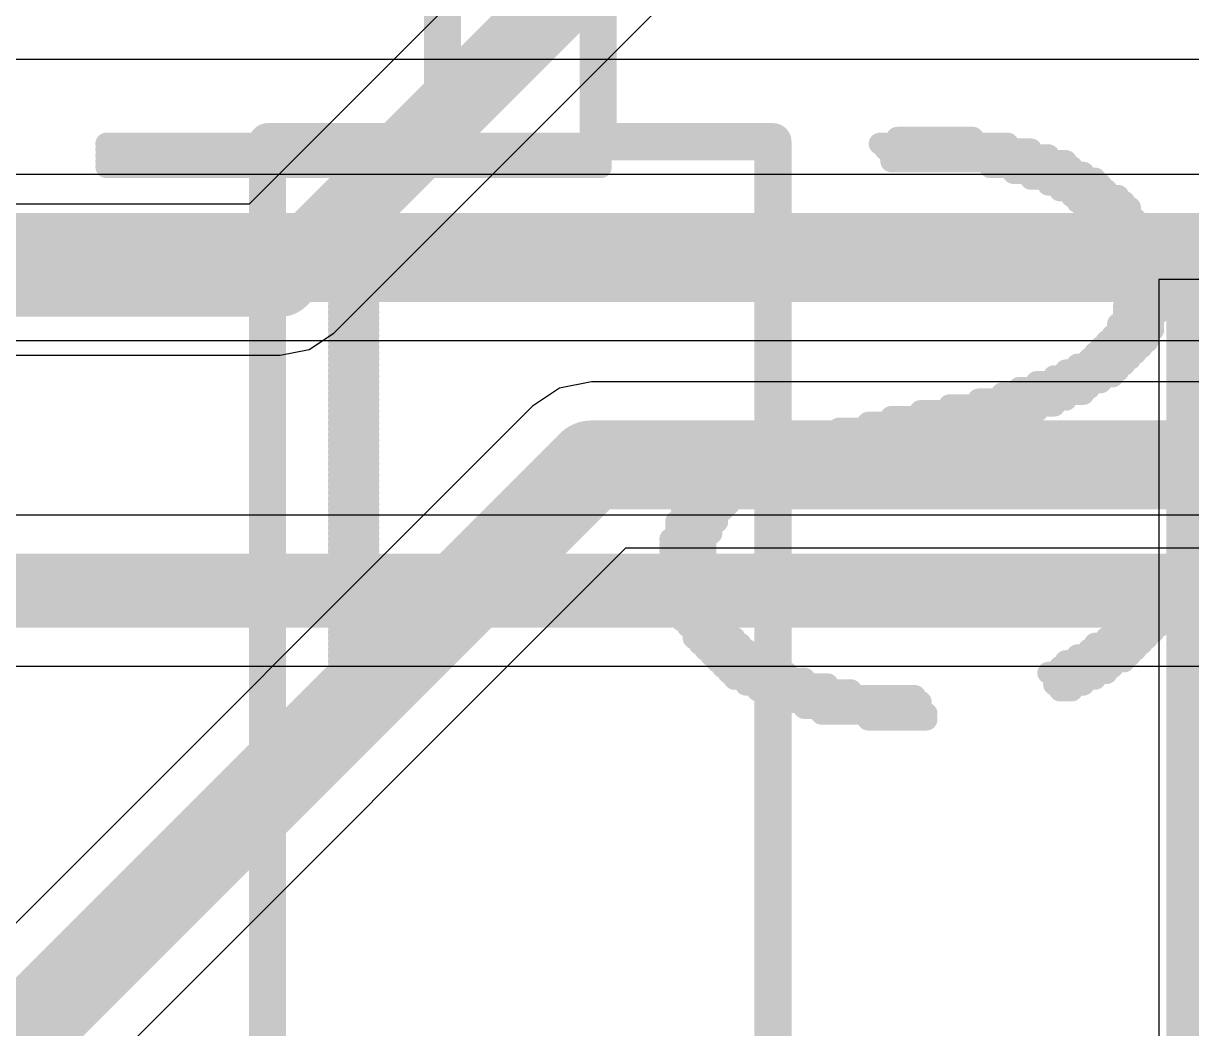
# Model space of a CAD drawing. Header units: inches. Extents: x -4.4 to 45.3, y -0.3 to 53.7.
# Drawn here: x 20.607 to 24.614, y 3.325 to 6.772 of the extents above; entities that cross this region are included whole.
import ezdxf

# ---------------------------------------------------------------- set-up
doc = ezdxf.new("R2010")
doc.units = ezdxf.units.IN
for name, color, linetype in [('Bottom Layer', 5, 'Continuous'), ('Bottom Overlay', 54, 'Continuous'), ('Signal_1', 16, 'Continuous'), ('Signal_2', 76, 'Continuous'), ('Top Layer', 1, 'Continuous'), ('Top Overlay', 2, 'Continuous'), ('Top Solder', 216, 'Continuous')]:
    doc.layers.add(name, color=color, linetype=linetype)

# ---------------------------------------------------------------- blocks, each defined once
blk = doc.blocks.new('SFW5R_1STE1LF_26')
at = {"layer": 'Top Overlay', "const_width": 0.127}
for points in [[(-4.8, 0.55), (-4.8, -3.75)], [(-5.4, -3.75), (-5.4, -4.95)], [(-4.8, -3.75), (-5.4, -3.75)]]:
    blk.add_lwpolyline(points, dxfattribs=at)
at = {"layer": 'Top Overlay', "const_width": 0.0635}
for points in [[(-5.4317, -3.75, 1), (-5.3682, -3.75, 1)], [(-5.4317, -3.75, 1), (-5.3682, -3.75, 1)], [(-4.8318, -3.75, 1), (-4.7683, -3.75, 1)], [(-4.8318, -3.75, 1), (-4.7683, -3.75, 1)]]:
    blk.add_lwpolyline(points, format="xyb", close=True, dxfattribs=at)
blk = doc.blocks.new('SFW5R_1STE1LF_28')
at = {"layer": 'Top Solder'}
blk.add_hatch(color=216, dxfattribs=at).paths.add_polyline_path([(2.5484, 1.1516), (3.4516, 1.1516), (3.4516, -3.2516), (2.5484, -3.2516)])
at = {"layer": 'Top Overlay', "const_width": 0.127}
for points in [[(4.8, 0.55), (4.8, -3.75)], [(5.4, -3.75), (4.8, -3.75)], [(5.4, -3.75), (5.4, -4.95)]]:
    blk.add_lwpolyline(points, dxfattribs=at)
at = {"layer": 'Top Overlay', "const_width": 0.0635}
for points in [[(4.7683, -3.75, 1), (4.8318, -3.75, 1)], [(4.7683, -3.75, 1), (4.8318, -3.75, 1)], [(5.3682, -3.75, 1), (5.4317, -3.75, 1)], [(5.3682, -3.75, 1), (5.4317, -3.75, 1)]]:
    blk.add_lwpolyline(points, format="xyb", close=True, dxfattribs=at)

msp = doc.modelspace()

# ---------------------------------------------------------------- linework, layer by layer
at = {"layer": 'Bottom Layer'}
for p, q in [((29.1682, 6.2539), (17.653, 6.2539)), ((17.771, 5.6841), (29.2862, 5.6841)), ((22.5552, 5.5427), (22.4462, 5.521)), ((31.9114, 5.5427), (22.5552, 5.5427)), ((22.4462, 5.521), (22.3538, 5.4592)), ((22.3538, 5.4592), (19.3638, 2.4693)), ((22.3538, 5.4592), (22.3538, 5.4592)), ((19.6832, 1.983), (22.6732, 4.9729)), ((22.6732, 4.9729), (32.0294, 4.9729))]:
    msp.add_line(p, q, dxfattribs=at)
at = {"layer": 'Bottom Layer', "const_width": 0.3048}
for points in [[(17.653, 5.969), (29.2862, 5.969)], [(19.4818, 2.1844), (22.5552, 5.2578)], [(22.5552, 5.2578), (32.0294, 5.2578)]]:
    msp.add_lwpolyline(points, dxfattribs=at)
at = {"layer": 'Bottom Layer', "const_width": 0.1524}
msp.add_lwpolyline([(22.479, 5.2578, 1), (22.6314, 5.2578, 1)], format="xyb", close=True, dxfattribs=at)
msp.add_lwpolyline([(22.479, 5.2578, 1), (22.6314, 5.2578, 1)], format="xyb", close=True, dxfattribs=at)
at = {"layer": 'Bottom Overlay', "const_width": 0.0762}
for points in [[(23.6042, 6.379), (23.8634, 6.379)], [(20.8923, 6.359), (22.5873, 6.359)], [(20.8923, 6.3391), (22.5873, 6.3391)], [(23.5444, 6.359), (23.9831, 6.359)], [(23.5643, 6.3391), (24.0628, 6.3391)], [(20.8923, 6.3191), (22.5873, 6.3191)], [(20.8923, 6.2992), (22.5873, 6.2992)], [(23.5843, 6.3191), (24.1226, 6.3191)], [(23.5843, 6.2992), (24.1825, 6.2992)], [(20.8923, 6.2793), (22.5873, 6.2793)], [(23.9232, 6.2793), (24.2024, 6.2793)], [(24.003, 6.2593), (24.2423, 6.2593)], [(24.0628, 6.2394), (24.2822, 6.2394)], [(24.1226, 6.2194), (24.3021, 6.2194)], [(24.1625, 6.1995), (24.322, 6.1995)], [(24.2024, 6.1796), (24.3619, 6.1796)], [(24.2223, 6.1596), (24.3819, 6.1596)], [(24.2423, 6.1397), (24.4018, 6.1397)], [(24.2622, 6.1197), (24.4018, 6.1197)], [(24.2822, 6.0998), (24.4217, 6.0998)], [(24.3021, 6.0799), (24.4417, 6.0799)], [(24.322, 6.0599), (24.4417, 6.0599)], [(24.342, 6.04), (24.4616, 6.04)], [(24.342, 6.02), (24.4616, 6.02)], [(24.3619, 6.0001), (24.4816, 6.0001)], [(24.3619, 5.9802), (24.4816, 5.9802)], [(24.3819, 5.9602), (24.4816, 5.9602)], [(24.3819, 5.9403), (24.4816, 5.9403)], [(24.3819, 5.9203), (24.5015, 5.9203)], [(24.3819, 5.9004), (24.5015, 5.9004)], [(24.4018, 5.8805), (24.5015, 5.8805)], [(24.4018, 5.8605), (24.5015, 5.8605)], [(21.6899, 5.8206), (21.7896, 5.8206)], [(24.4018, 5.8406), (24.5015, 5.8406)], [(24.4018, 5.8206), (24.5015, 5.8206)], [(21.6899, 5.8007), (21.7896, 5.8007)], [(21.6899, 5.7808), (21.7896, 5.7808)], [(24.3819, 5.8007), (24.5015, 5.8007)], [(24.3819, 5.7808), (24.5015, 5.7808)], [(21.6899, 5.7608), (21.7896, 5.7608)], [(21.6899, 5.7409), (21.7896, 5.7409)], [(24.3619, 5.7409), (24.4816, 5.7409)], [(24.3819, 5.7608), (24.4816, 5.7608)], [(21.6899, 5.7209), (21.7896, 5.7209)], [(21.6899, 5.701), (21.7896, 5.701)], [(24.342, 5.701), (24.4616, 5.701)], [(24.3619, 5.7209), (24.4816, 5.7209)], [(21.6899, 5.6811), (21.7896, 5.6811)], [(21.6899, 5.6611), (21.7896, 5.6611)], [(24.3021, 5.6611), (24.4417, 5.6611)], [(24.322, 5.6811), (24.4616, 5.6811)], [(21.6899, 5.6412), (21.7896, 5.6412)], [(21.6899, 5.6212), (21.7896, 5.6212)], [(24.2622, 5.6212), (24.4018, 5.6212)], [(24.2822, 5.6412), (24.4217, 5.6412)], [(21.6899, 5.6013), (21.7896, 5.6013)], [(21.6899, 5.5814), (21.7896, 5.5814)], [(24.1825, 5.5814), (24.3619, 5.5814)], [(24.2223, 5.6013), (24.3819, 5.6013)], [(21.6899, 5.5614), (21.7896, 5.5614)], [(21.6899, 5.5415), (21.7896, 5.5415)], [(24.0828, 5.5415), (24.3021, 5.5415)], [(24.1426, 5.5614), (24.342, 5.5614)], [(21.6899, 5.5215), (21.7896, 5.5215)], [(21.6899, 5.5016), (21.7896, 5.5016)], [(23.9631, 5.5016), (24.2423, 5.5016)], [(24.0229, 5.5215), (24.2622, 5.5215)], [(21.6899, 5.4817), (21.7896, 5.4817)], [(21.6899, 5.4617), (21.7896, 5.4617)], [(23.7837, 5.4617), (24.1426, 5.4617)], [(23.8834, 5.4817), (24.1825, 5.4817)], [(21.6899, 5.4418), (21.7896, 5.4418)], [(21.6899, 5.4218), (21.7896, 5.4218)], [(23.5843, 5.4218), (24.0229, 5.4218)], [(23.684, 5.4418), (24.0828, 5.4418)], [(21.6899, 5.4019), (21.7896, 5.4019)], [(21.6899, 5.382), (21.7896, 5.382)], [(23.4048, 5.382), (23.8634, 5.382)], [(23.5045, 5.4019), (23.9432, 5.4019)], [(21.6899, 5.362), (21.7896, 5.362)], [(21.6899, 5.3421), (21.7896, 5.3421)], [(23.2652, 5.3421), (23.664, 5.3421)], [(23.345, 5.362), (23.7637, 5.362)], [(21.6899, 5.3221), (21.7896, 5.3221)], [(21.6899, 5.3022), (21.7896, 5.3022)], [(23.1456, 5.3022), (23.4646, 5.3022)], [(23.2054, 5.3221), (23.5643, 5.3221)], [(21.6899, 5.2823), (21.7896, 5.2823)], [(21.6899, 5.2623), (21.7896, 5.2623)], [(23.0658, 5.2623), (23.3051, 5.2623)], [(23.1057, 5.2823), (23.3849, 5.2823)], [(21.6899, 5.2424), (21.7896, 5.2424)], [(21.6899, 5.2224), (21.7896, 5.2224)], [(23.006, 5.2224), (23.2054, 5.2224)], [(23.0259, 5.2424), (23.2453, 5.2424)], [(21.6899, 5.2025), (21.7896, 5.2025)], [(21.6899, 5.1826), (21.7896, 5.1826)], [(22.9462, 5.1826), (23.1057, 5.1826)], [(22.9661, 5.2025), (23.1456, 5.2025)], [(21.6899, 5.1626), (21.7896, 5.1626)], [(21.6899, 5.1427), (21.7896, 5.1427)], [(22.9063, 5.1427), (23.0459, 5.1427)], [(22.9262, 5.1626), (23.0858, 5.1626)], [(21.6899, 5.1227), (21.7896, 5.1227)], [(21.6899, 5.1028), (21.7896, 5.1028)], [(22.8664, 5.1028), (23.006, 5.1028)], [(22.8864, 5.1227), (23.0259, 5.1227)], [(21.6899, 5.0828), (21.7896, 5.0828)], [(21.6899, 5.0629), (21.7896, 5.0629)], [(22.8465, 5.0629), (22.9861, 5.0629)], [(22.8664, 5.0828), (22.9861, 5.0828)], [(21.6899, 5.043), (21.7896, 5.043)], [(21.6899, 5.023), (21.7896, 5.023)], [(22.8465, 5.043), (22.9661, 5.043)], [(22.8465, 5.023), (22.9661, 5.023)], [(21.6899, 5.0031), (21.7896, 5.0031)], [(21.6899, 4.9831), (21.7896, 4.9831)], [(22.8265, 5.0031), (22.9462, 5.0031)], [(22.8265, 4.9831), (22.9462, 4.9831)], [(21.6899, 4.9632), (21.7896, 4.9632)], [(21.6899, 4.9433), (21.7896, 4.9433)], [(22.8265, 4.9632), (22.9462, 4.9632)], [(22.8265, 4.9433), (22.9262, 4.9433)], [(21.6899, 4.9233), (21.7896, 4.9233)], [(21.6899, 4.9034), (21.7896, 4.9034)], [(22.8265, 4.9233), (22.9262, 4.9233)], [(22.8265, 4.9034), (22.9262, 4.9034)], [(21.6899, 4.8834), (21.7896, 4.8834)], [(21.6899, 4.8635), (21.7896, 4.8635)], [(22.8265, 4.8834), (22.9262, 4.8834)], [(22.8265, 4.8635), (22.9462, 4.8635)], [(21.6899, 4.8436), (21.7896, 4.8436)], [(21.6899, 4.8236), (21.7896, 4.8236)], [(22.8265, 4.8436), (22.9462, 4.8436)], [(22.8265, 4.8236), (22.9462, 4.8236)], [(24.4417, 4.8436), (24.4816, 4.8436)], [(24.4417, 4.8236), (24.5414, 4.8236)], [(21.6899, 4.8037), (21.7896, 4.8037)], [(21.6899, 4.7837), (21.7896, 4.7837)], [(22.8465, 4.8037), (22.9661, 4.8037)], [(22.8465, 4.7837), (22.9661, 4.7837)], [(24.4217, 4.8037), (24.5613, 4.8037)], [(24.4217, 4.7837), (24.5414, 4.7837)], [(21.6899, 4.7638), (21.7896, 4.7638)], [(21.6899, 4.7439), (21.7896, 4.7439)], [(22.8664, 4.7638), (22.9661, 4.7638)], [(22.8664, 4.7439), (22.9861, 4.7439)], [(24.4018, 4.7638), (24.5214, 4.7638)], [(24.4018, 4.7439), (24.5214, 4.7439)], [(21.6899, 4.7239), (21.7896, 4.7239)], [(21.6899, 4.704), (21.7896, 4.704)], [(22.8664, 4.7239), (22.9861, 4.7239)], [(22.8864, 4.704), (23.006, 4.704)], [(24.3619, 4.704), (24.5015, 4.704)], [(24.3819, 4.7239), (24.5015, 4.7239)], [(21.6899, 4.684), (21.7896, 4.684)], [(21.6899, 4.6641), (21.7896, 4.6641)], [(22.9063, 4.684), (23.0259, 4.684)], [(22.9063, 4.6641), (23.0459, 4.6641)], [(24.322, 4.6641), (24.4616, 4.6641)], [(24.342, 4.684), (24.4816, 4.684)], [(21.6899, 4.6442), (21.7896, 4.6442)], [(21.6899, 4.6242), (21.7896, 4.6242)], [(22.9262, 4.6442), (23.0658, 4.6442)], [(22.9462, 4.6242), (23.0858, 4.6242)], [(24.2622, 4.6242), (24.4217, 4.6242)], [(24.2822, 4.6442), (24.4417, 4.6442)], [(21.6899, 4.6043), (21.7896, 4.6043)], [(21.6899, 4.5843), (21.7896, 4.5843)], [(22.9661, 4.6043), (23.1057, 4.6043)], [(22.9861, 4.5843), (23.1456, 4.5843)], [(24.1825, 4.5843), (24.3819, 4.5843)], [(24.2223, 4.6043), (24.4018, 4.6043)], [(21.6899, 4.5644), (21.7896, 4.5644)], [(21.6899, 4.5445), (21.7896, 4.5445)], [(23.006, 4.5644), (23.1855, 4.5644)], [(23.0259, 4.5445), (23.2253, 4.5445)], [(24.1226, 4.5445), (24.322, 4.5445)], [(24.1625, 4.5644), (24.342, 4.5644)], [(21.6899, 4.5245), (21.7896, 4.5245)], [(21.6899, 4.5046), (21.7896, 4.5046)], [(23.0459, 4.5245), (23.2852, 4.5245)], [(23.0858, 4.5046), (23.3649, 4.5046)], [(24.1426, 4.5245), (24.2822, 4.5245)], [(24.1426, 4.5046), (24.2423, 4.5046)], [(21.6899, 4.4846), (21.7896, 4.4846)], [(21.6899, 4.4647), (21.7896, 4.4647)], [(23.1256, 4.4846), (23.4447, 4.4846)], [(23.1655, 4.4647), (23.664, 4.4647)], [(24.1625, 4.4846), (24.2024, 4.4846)], [(21.6899, 4.4448), (21.7896, 4.4448)], [(21.6899, 4.4248), (21.7896, 4.4248)], [(23.2054, 4.4448), (23.684, 4.4448)], [(23.2852, 4.4248), (23.684, 4.4248)], [(21.6899, 4.4049), (21.7896, 4.4049)], [(23.345, 4.4049), (23.7039, 4.4049)], [(23.5045, 4.3849), (23.7039, 4.3849)]]:
    msp.add_lwpolyline(points, dxfattribs=at)
at = {"layer": 'Bottom Overlay', "const_width": 0.0381}
for points in [[(23.5852, 6.379, 1), (23.6233, 6.379, 1)], [(23.8444, 6.379, 1), (23.8825, 6.379, 1)], [(20.8733, 6.359, 1), (20.9114, 6.359, 1)], [(20.8733, 6.3391, 1), (20.9114, 6.3391, 1)], [(22.5682, 6.359, 1), (22.6063, 6.359, 1)], [(22.5682, 6.3391, 1), (22.6063, 6.3391, 1)], [(23.5253, 6.359, 1), (23.5634, 6.359, 1)], [(23.5453, 6.3391, 1), (23.5834, 6.3391, 1)], [(23.964, 6.359, 1), (24.0021, 6.359, 1)], [(24.0438, 6.3391, 1), (24.0819, 6.3391, 1)], [(20.8733, 6.3191, 1), (20.9114, 6.3191, 1)], [(20.8733, 6.2992, 1), (20.9114, 6.2992, 1)], [(22.5682, 6.3191, 1), (22.6063, 6.3191, 1)], [(22.5682, 6.2992, 1), (22.6063, 6.2992, 1)], [(23.5652, 6.3191, 1), (23.6033, 6.3191, 1)], [(23.5652, 6.2992, 1), (23.6033, 6.2992, 1)], [(24.1036, 6.3191, 1), (24.1417, 6.3191, 1)], [(24.1634, 6.2992, 1), (24.2015, 6.2992, 1)], [(20.8733, 6.2793, 1), (20.9114, 6.2793, 1)], [(22.5682, 6.2793, 1), (22.6063, 6.2793, 1)], [(23.9042, 6.2793, 1), (23.9423, 6.2793, 1)], [(23.984, 6.2593, 1), (24.0221, 6.2593, 1)], [(24.1834, 6.2793, 1), (24.2215, 6.2793, 1)], [(24.2232, 6.2593, 1), (24.2613, 6.2593, 1)], [(24.0438, 6.2394, 1), (24.0819, 6.2394, 1)], [(24.1036, 6.2194, 1), (24.1417, 6.2194, 1)], [(24.2631, 6.2394, 1), (24.3012, 6.2394, 1)], [(24.2831, 6.2194, 1), (24.3212, 6.2194, 1)], [(24.1435, 6.1995, 1), (24.1816, 6.1995, 1)], [(24.1834, 6.1796, 1), (24.2215, 6.1796, 1)], [(24.303, 6.1995, 1), (24.3411, 6.1995, 1)], [(24.3429, 6.1796, 1), (24.381, 6.1796, 1)], [(24.2033, 6.1596, 1), (24.2414, 6.1596, 1)], [(24.2232, 6.1397, 1), (24.2613, 6.1397, 1)], [(24.3628, 6.1596, 1), (24.4009, 6.1596, 1)], [(24.3828, 6.1397, 1), (24.4209, 6.1397, 1)], [(24.2432, 6.1197, 1), (24.2813, 6.1197, 1)], [(24.2631, 6.0998, 1), (24.3012, 6.0998, 1)], [(24.3828, 6.1197, 1), (24.4209, 6.1197, 1)], [(24.4027, 6.0998, 1), (24.4408, 6.0998, 1)], [(24.2831, 6.0799, 1), (24.3212, 6.0799, 1)], [(24.303, 6.0599, 1), (24.3411, 6.0599, 1)], [(24.4226, 6.0799, 1), (24.4607, 6.0799, 1)], [(24.4226, 6.0599, 1), (24.4607, 6.0599, 1)], [(24.3229, 6.04, 1), (24.361, 6.04, 1)], [(24.3229, 6.02, 1), (24.361, 6.02, 1)], [(24.4426, 6.04, 1), (24.4807, 6.04, 1)], [(24.4426, 6.02, 1), (24.4807, 6.02, 1)], [(24.3429, 6.0001, 1), (24.381, 6.0001, 1)], [(24.3429, 5.9802, 1), (24.381, 5.9802, 1)], [(24.4625, 6.0001, 1), (24.5006, 6.0001, 1)], [(24.4625, 5.9802, 1), (24.5006, 5.9802, 1)], [(24.3628, 5.9602, 1), (24.4009, 5.9602, 1)], [(24.3628, 5.9403, 1), (24.4009, 5.9403, 1)], [(24.4625, 5.9602, 1), (24.5006, 5.9602, 1)], [(24.4625, 5.9403, 1), (24.5006, 5.9403, 1)], [(24.3628, 5.9203, 1), (24.4009, 5.9203, 1)], [(24.3628, 5.9004, 1), (24.4009, 5.9004, 1)], [(24.4825, 5.9203, 1), (24.5206, 5.9203, 1)], [(24.4825, 5.9004, 1), (24.5206, 5.9004, 1)], [(24.3828, 5.8805, 1), (24.4209, 5.8805, 1)], [(24.3828, 5.8605, 1), (24.4209, 5.8605, 1)], [(24.4825, 5.8805, 1), (24.5206, 5.8805, 1)], [(24.4825, 5.8605, 1), (24.5206, 5.8605, 1)], [(21.6709, 5.8206, 1), (21.709, 5.8206, 1)], [(21.7706, 5.8206, 1), (21.8087, 5.8206, 1)], [(24.3828, 5.8406, 1), (24.4209, 5.8406, 1)], [(24.3828, 5.8206, 1), (24.4209, 5.8206, 1)], [(24.4825, 5.8406, 1), (24.5206, 5.8406, 1)], [(24.4825, 5.8206, 1), (24.5206, 5.8206, 1)], [(21.6709, 5.8007, 1), (21.709, 5.8007, 1)], [(21.6709, 5.7808, 1), (21.709, 5.7808, 1)], [(21.7706, 5.8007, 1), (21.8087, 5.8007, 1)], [(21.7706, 5.7808, 1), (21.8087, 5.7808, 1)], [(24.3628, 5.8007, 1), (24.4009, 5.8007, 1)], [(24.3628, 5.7808, 1), (24.4009, 5.7808, 1)], [(24.4825, 5.8007, 1), (24.5206, 5.8007, 1)], [(24.4825, 5.7808, 1), (24.5206, 5.7808, 1)], [(21.6709, 5.7608, 1), (21.709, 5.7608, 1)], [(21.6709, 5.7409, 1), (21.709, 5.7409, 1)], [(21.7706, 5.7608, 1), (21.8087, 5.7608, 1)], [(21.7706, 5.7409, 1), (21.8087, 5.7409, 1)], [(24.3429, 5.7409, 1), (24.381, 5.7409, 1)], [(24.3628, 5.7608, 1), (24.4009, 5.7608, 1)], [(24.4625, 5.7608, 1), (24.5006, 5.7608, 1)], [(24.4625, 5.7409, 1), (24.5006, 5.7409, 1)], [(21.6709, 5.7209, 1), (21.709, 5.7209, 1)], [(21.6709, 5.701, 1), (21.709, 5.701, 1)], [(21.7706, 5.7209, 1), (21.8087, 5.7209, 1)], [(21.7706, 5.701, 1), (21.8087, 5.701, 1)], [(24.3229, 5.701, 1), (24.361, 5.701, 1)], [(24.3429, 5.7209, 1), (24.381, 5.7209, 1)], [(24.4426, 5.701, 1), (24.4807, 5.701, 1)], [(24.4625, 5.7209, 1), (24.5006, 5.7209, 1)], [(21.6709, 5.6811, 1), (21.709, 5.6811, 1)], [(21.6709, 5.6611, 1), (21.709, 5.6611, 1)], [(21.7706, 5.6811, 1), (21.8087, 5.6811, 1)], [(21.7706, 5.6611, 1), (21.8087, 5.6611, 1)], [(24.2831, 5.6611, 1), (24.3212, 5.6611, 1)], [(24.303, 5.6811, 1), (24.3411, 5.6811, 1)], [(24.4226, 5.6611, 1), (24.4607, 5.6611, 1)], [(24.4426, 5.6811, 1), (24.4807, 5.6811, 1)], [(21.6709, 5.6412, 1), (21.709, 5.6412, 1)], [(21.6709, 5.6212, 1), (21.709, 5.6212, 1)], [(21.7706, 5.6412, 1), (21.8087, 5.6412, 1)], [(21.7706, 5.6212, 1), (21.8087, 5.6212, 1)], [(24.2432, 5.6212, 1), (24.2813, 5.6212, 1)], [(24.2631, 5.6412, 1), (24.3012, 5.6412, 1)], [(24.3828, 5.6212, 1), (24.4209, 5.6212, 1)], [(24.4027, 5.6412, 1), (24.4408, 5.6412, 1)], [(21.6709, 5.6013, 1), (21.709, 5.6013, 1)], [(21.6709, 5.5814, 1), (21.709, 5.5814, 1)], [(21.7706, 5.6013, 1), (21.8087, 5.6013, 1)], [(21.7706, 5.5814, 1), (21.8087, 5.5814, 1)], [(24.1634, 5.5814, 1), (24.2015, 5.5814, 1)], [(24.2033, 5.6013, 1), (24.2414, 5.6013, 1)], [(24.3429, 5.5814, 1), (24.381, 5.5814, 1)], [(24.3628, 5.6013, 1), (24.4009, 5.6013, 1)], [(21.6709, 5.5614, 1), (21.709, 5.5614, 1)], [(21.6709, 5.5415, 1), (21.709, 5.5415, 1)], [(21.7706, 5.5614, 1), (21.8087, 5.5614, 1)], [(21.7706, 5.5415, 1), (21.8087, 5.5415, 1)], [(24.0637, 5.5415, 1), (24.1018, 5.5415, 1)], [(24.1235, 5.5614, 1), (24.1616, 5.5614, 1)], [(24.2831, 5.5415, 1), (24.3212, 5.5415, 1)], [(24.3229, 5.5614, 1), (24.361, 5.5614, 1)], [(21.6709, 5.5215, 1), (21.709, 5.5215, 1)], [(21.6709, 5.5016, 1), (21.709, 5.5016, 1)], [(21.7706, 5.5215, 1), (21.8087, 5.5215, 1)], [(21.7706, 5.5016, 1), (21.8087, 5.5016, 1)], [(23.9441, 5.5016, 1), (23.9822, 5.5016, 1)], [(24.0039, 5.5215, 1), (24.042, 5.5215, 1)], [(24.2232, 5.5016, 1), (24.2613, 5.5016, 1)], [(24.2432, 5.5215, 1), (24.2813, 5.5215, 1)], [(21.6709, 5.4817, 1), (21.709, 5.4817, 1)], [(21.6709, 5.4617, 1), (21.709, 5.4617, 1)], [(21.7706, 5.4817, 1), (21.8087, 5.4817, 1)], [(21.7706, 5.4617, 1), (21.8087, 5.4617, 1)], [(23.7646, 5.4617, 1), (23.8027, 5.4617, 1)], [(23.8643, 5.4817, 1), (23.9024, 5.4817, 1)], [(24.1235, 5.4617, 1), (24.1616, 5.4617, 1)], [(24.1634, 5.4817, 1), (24.2015, 5.4817, 1)], [(21.6709, 5.4418, 1), (21.709, 5.4418, 1)], [(21.6709, 5.4218, 1), (21.709, 5.4218, 1)], [(21.7706, 5.4418, 1), (21.8087, 5.4418, 1)], [(21.7706, 5.4218, 1), (21.8087, 5.4218, 1)], [(23.5652, 5.4218, 1), (23.6033, 5.4218, 1)], [(23.6649, 5.4418, 1), (23.703, 5.4418, 1)], [(24.0039, 5.4218, 1), (24.042, 5.4218, 1)], [(24.0637, 5.4418, 1), (24.1018, 5.4418, 1)], [(21.6709, 5.4019, 1), (21.709, 5.4019, 1)], [(21.6709, 5.382, 1), (21.709, 5.382, 1)], [(21.7706, 5.4019, 1), (21.8087, 5.4019, 1)], [(21.7706, 5.382, 1), (21.8087, 5.382, 1)], [(23.3858, 5.382, 1), (23.4239, 5.382, 1)], [(23.4854, 5.4019, 1), (23.5235, 5.4019, 1)], [(23.8444, 5.382, 1), (23.8825, 5.382, 1)], [(23.9241, 5.4019, 1), (23.9622, 5.4019, 1)], [(21.6709, 5.362, 1), (21.709, 5.362, 1)], [(21.6709, 5.3421, 1), (21.709, 5.3421, 1)], [(21.7706, 5.362, 1), (21.8087, 5.362, 1)], [(21.7706, 5.3421, 1), (21.8087, 5.3421, 1)], [(23.2462, 5.3421, 1), (23.2843, 5.3421, 1)], [(23.3259, 5.362, 1), (23.364, 5.362, 1)], [(23.645, 5.3421, 1), (23.6831, 5.3421, 1)], [(23.7447, 5.362, 1), (23.7828, 5.362, 1)], [(21.6709, 5.3221, 1), (21.709, 5.3221, 1)], [(21.6709, 5.3022, 1), (21.709, 5.3022, 1)], [(21.7706, 5.3221, 1), (21.8087, 5.3221, 1)], [(21.7706, 5.3022, 1), (21.8087, 5.3022, 1)], [(23.1265, 5.3022, 1), (23.1646, 5.3022, 1)], [(23.1863, 5.3221, 1), (23.2244, 5.3221, 1)], [(23.4456, 5.3022, 1), (23.4837, 5.3022, 1)], [(23.5453, 5.3221, 1), (23.5834, 5.3221, 1)], [(21.6709, 5.2823, 1), (21.709, 5.2823, 1)], [(21.6709, 5.2623, 1), (21.709, 5.2623, 1)], [(21.7706, 5.2823, 1), (21.8087, 5.2823, 1)], [(21.7706, 5.2623, 1), (21.8087, 5.2623, 1)], [(23.0468, 5.2623, 1), (23.0849, 5.2623, 1)], [(23.0866, 5.2823, 1), (23.1247, 5.2823, 1)], [(23.286, 5.2623, 1), (23.3241, 5.2623, 1)], [(23.3658, 5.2823, 1), (23.4039, 5.2823, 1)], [(21.6709, 5.2424, 1), (21.709, 5.2424, 1)], [(21.6709, 5.2224, 1), (21.709, 5.2224, 1)], [(21.7706, 5.2424, 1), (21.8087, 5.2424, 1)], [(21.7706, 5.2224, 1), (21.8087, 5.2224, 1)], [(22.9869, 5.2224, 1), (23.025, 5.2224, 1)], [(23.0069, 5.2424, 1), (23.045, 5.2424, 1)], [(23.1863, 5.2224, 1), (23.2244, 5.2224, 1)], [(23.2262, 5.2424, 1), (23.2643, 5.2424, 1)], [(21.6709, 5.2025, 1), (21.709, 5.2025, 1)], [(21.6709, 5.1826, 1), (21.709, 5.1826, 1)], [(21.7706, 5.2025, 1), (21.8087, 5.2025, 1)], [(21.7706, 5.1826, 1), (21.8087, 5.1826, 1)], [(22.9271, 5.1826, 1), (22.9652, 5.1826, 1)], [(22.9471, 5.2025, 1), (22.9852, 5.2025, 1)], [(23.0866, 5.1826, 1), (23.1247, 5.1826, 1)], [(23.1265, 5.2025, 1), (23.1646, 5.2025, 1)], [(21.6709, 5.1626, 1), (21.709, 5.1626, 1)], [(21.6709, 5.1427, 1), (21.709, 5.1427, 1)], [(21.7706, 5.1626, 1), (21.8087, 5.1626, 1)], [(21.7706, 5.1427, 1), (21.8087, 5.1427, 1)], [(22.8872, 5.1427, 1), (22.9253, 5.1427, 1)], [(22.9072, 5.1626, 1), (22.9453, 5.1626, 1)], [(23.0268, 5.1427, 1), (23.0649, 5.1427, 1)], [(23.0667, 5.1626, 1), (23.1048, 5.1626, 1)], [(21.6709, 5.1227, 1), (21.709, 5.1227, 1)], [(21.6709, 5.1028, 1), (21.709, 5.1028, 1)], [(21.7706, 5.1227, 1), (21.8087, 5.1227, 1)], [(21.7706, 5.1028, 1), (21.8087, 5.1028, 1)], [(22.8474, 5.1028, 1), (22.8855, 5.1028, 1)], [(22.8673, 5.1227, 1), (22.9054, 5.1227, 1)], [(22.9869, 5.1028, 1), (23.025, 5.1028, 1)], [(23.0069, 5.1227, 1), (23.045, 5.1227, 1)], [(21.6709, 5.0828, 1), (21.709, 5.0828, 1)], [(21.6709, 5.0629, 1), (21.709, 5.0629, 1)], [(21.7706, 5.0828, 1), (21.8087, 5.0828, 1)], [(21.7706, 5.0629, 1), (21.8087, 5.0629, 1)], [(22.8274, 5.0629, 1), (22.8655, 5.0629, 1)], [(22.8474, 5.0828, 1), (22.8855, 5.0828, 1)], [(22.967, 5.0828, 1), (23.0051, 5.0828, 1)], [(22.967, 5.0629, 1), (23.0051, 5.0629, 1)], [(21.6709, 5.043, 1), (21.709, 5.043, 1)], [(21.6709, 5.023, 1), (21.709, 5.023, 1)], [(21.7706, 5.043, 1), (21.8087, 5.043, 1)], [(21.7706, 5.023, 1), (21.8087, 5.023, 1)], [(22.8274, 5.043, 1), (22.8655, 5.043, 1)], [(22.8274, 5.023, 1), (22.8655, 5.023, 1)], [(22.9471, 5.043, 1), (22.9852, 5.043, 1)], [(22.9471, 5.023, 1), (22.9852, 5.023, 1)], [(21.6709, 5.0031, 1), (21.709, 5.0031, 1)], [(21.6709, 4.9831, 1), (21.709, 4.9831, 1)], [(21.7706, 5.0031, 1), (21.8087, 5.0031, 1)], [(21.7706, 4.9831, 1), (21.8087, 4.9831, 1)], [(22.8075, 5.0031, 1), (22.8456, 5.0031, 1)], [(22.8075, 4.9831, 1), (22.8456, 4.9831, 1)], [(22.9271, 5.0031, 1), (22.9652, 5.0031, 1)], [(22.9271, 4.9831, 1), (22.9652, 4.9831, 1)], [(21.6709, 4.9632, 1), (21.709, 4.9632, 1)], [(21.6709, 4.9433, 1), (21.709, 4.9433, 1)], [(21.7706, 4.9632, 1), (21.8087, 4.9632, 1)], [(21.7706, 4.9433, 1), (21.8087, 4.9433, 1)], [(22.8075, 4.9632, 1), (22.8456, 4.9632, 1)], [(22.8075, 4.9433, 1), (22.8456, 4.9433, 1)], [(22.9072, 4.9433, 1), (22.9453, 4.9433, 1)], [(22.9271, 4.9632, 1), (22.9652, 4.9632, 1)], [(21.6709, 4.9233, 1), (21.709, 4.9233, 1)], [(21.6709, 4.9034, 1), (21.709, 4.9034, 1)], [(21.7706, 4.9233, 1), (21.8087, 4.9233, 1)], [(21.7706, 4.9034, 1), (21.8087, 4.9034, 1)], [(22.8075, 4.9233, 1), (22.8456, 4.9233, 1)], [(22.8075, 4.9034, 1), (22.8456, 4.9034, 1)], [(22.9072, 4.9233, 1), (22.9453, 4.9233, 1)], [(22.9072, 4.9034, 1), (22.9453, 4.9034, 1)], [(21.6709, 4.8834, 1), (21.709, 4.8834, 1)], [(21.6709, 4.8635, 1), (21.709, 4.8635, 1)], [(21.7706, 4.8834, 1), (21.8087, 4.8834, 1)], [(21.7706, 4.8635, 1), (21.8087, 4.8635, 1)], [(22.8075, 4.8834, 1), (22.8456, 4.8834, 1)], [(22.8075, 4.8635, 1), (22.8456, 4.8635, 1)], [(22.9072, 4.8834, 1), (22.9453, 4.8834, 1)], [(22.9271, 4.8635, 1), (22.9652, 4.8635, 1)], [(21.6709, 4.8436, 1), (21.709, 4.8436, 1)], [(21.6709, 4.8236, 1), (21.709, 4.8236, 1)], [(21.7706, 4.8436, 1), (21.8087, 4.8436, 1)], [(21.7706, 4.8236, 1), (21.8087, 4.8236, 1)], [(22.8075, 4.8436, 1), (22.8456, 4.8436, 1)], [(22.8075, 4.8236, 1), (22.8456, 4.8236, 1)], [(22.9271, 4.8436, 1), (22.9652, 4.8436, 1)], [(22.9271, 4.8236, 1), (22.9652, 4.8236, 1)], [(24.4226, 4.8436, 1), (24.4607, 4.8436, 1)], [(24.4226, 4.8236, 1), (24.4607, 4.8236, 1)], [(24.4625, 4.8436, 1), (24.5006, 4.8436, 1)], [(24.5223, 4.8236, 1), (24.5604, 4.8236, 1)], [(21.6709, 4.8037, 1), (21.709, 4.8037, 1)], [(21.6709, 4.7837, 1), (21.709, 4.7837, 1)], [(21.7706, 4.8037, 1), (21.8087, 4.8037, 1)], [(21.7706, 4.7837, 1), (21.8087, 4.7837, 1)], [(22.8274, 4.8037, 1), (22.8655, 4.8037, 1)], [(22.8274, 4.7837, 1), (22.8655, 4.7837, 1)], [(22.9471, 4.8037, 1), (22.9852, 4.8037, 1)], [(22.9471, 4.7837, 1), (22.9852, 4.7837, 1)], [(24.4027, 4.8037, 1), (24.4408, 4.8037, 1)], [(24.4027, 4.7837, 1), (24.4408, 4.7837, 1)], [(24.5223, 4.7837, 1), (24.5604, 4.7837, 1)], [(24.5423, 4.8037, 1), (24.5804, 4.8037, 1)], [(21.6709, 4.7638, 1), (21.709, 4.7638, 1)], [(21.6709, 4.7439, 1), (21.709, 4.7439, 1)], [(21.7706, 4.7638, 1), (21.8087, 4.7638, 1)], [(21.7706, 4.7439, 1), (21.8087, 4.7439, 1)], [(22.8474, 4.7638, 1), (22.8855, 4.7638, 1)], [(22.8474, 4.7439, 1), (22.8855, 4.7439, 1)], [(22.9471, 4.7638, 1), (22.9852, 4.7638, 1)], [(22.967, 4.7439, 1), (23.0051, 4.7439, 1)], [(24.3828, 4.7638, 1), (24.4209, 4.7638, 1)], [(24.3828, 4.7439, 1), (24.4209, 4.7439, 1)], [(24.5024, 4.7638, 1), (24.5405, 4.7638, 1)], [(24.5024, 4.7439, 1), (24.5405, 4.7439, 1)], [(21.6709, 4.7239, 1), (21.709, 4.7239, 1)], [(21.6709, 4.704, 1), (21.709, 4.704, 1)], [(21.7706, 4.7239, 1), (21.8087, 4.7239, 1)], [(21.7706, 4.704, 1), (21.8087, 4.704, 1)], [(22.8474, 4.7239, 1), (22.8855, 4.7239, 1)], [(22.8673, 4.704, 1), (22.9054, 4.704, 1)], [(22.967, 4.7239, 1), (23.0051, 4.7239, 1)], [(22.9869, 4.704, 1), (23.025, 4.704, 1)], [(24.3429, 4.704, 1), (24.381, 4.704, 1)], [(24.3628, 4.7239, 1), (24.4009, 4.7239, 1)], [(24.4825, 4.7239, 1), (24.5206, 4.7239, 1)], [(24.4825, 4.704, 1), (24.5206, 4.704, 1)], [(21.6709, 4.684, 1), (21.709, 4.684, 1)], [(21.6709, 4.6641, 1), (21.709, 4.6641, 1)], [(21.7706, 4.684, 1), (21.8087, 4.684, 1)], [(21.7706, 4.6641, 1), (21.8087, 4.6641, 1)], [(22.8872, 4.684, 1), (22.9253, 4.684, 1)], [(22.8872, 4.6641, 1), (22.9253, 4.6641, 1)], [(23.0069, 4.684, 1), (23.045, 4.684, 1)], [(23.0268, 4.6641, 1), (23.0649, 4.6641, 1)], [(24.303, 4.6641, 1), (24.3411, 4.6641, 1)], [(24.3229, 4.684, 1), (24.361, 4.684, 1)], [(24.4426, 4.6641, 1), (24.4807, 4.6641, 1)], [(24.4625, 4.684, 1), (24.5006, 4.684, 1)], [(21.6709, 4.6442, 1), (21.709, 4.6442, 1)], [(21.6709, 4.6242, 1), (21.709, 4.6242, 1)], [(21.7706, 4.6442, 1), (21.8087, 4.6442, 1)], [(21.7706, 4.6242, 1), (21.8087, 4.6242, 1)], [(22.9072, 4.6442, 1), (22.9453, 4.6442, 1)], [(22.9271, 4.6242, 1), (22.9652, 4.6242, 1)], [(23.0468, 4.6442, 1), (23.0849, 4.6442, 1)], [(23.0667, 4.6242, 1), (23.1048, 4.6242, 1)], [(24.2432, 4.6242, 1), (24.2813, 4.6242, 1)], [(24.2631, 4.6442, 1), (24.3012, 4.6442, 1)], [(24.4027, 4.6242, 1), (24.4408, 4.6242, 1)], [(24.4226, 4.6442, 1), (24.4607, 4.6442, 1)], [(21.6709, 4.6043, 1), (21.709, 4.6043, 1)], [(21.6709, 4.5843, 1), (21.709, 4.5843, 1)], [(21.7706, 4.6043, 1), (21.8087, 4.6043, 1)], [(21.7706, 4.5843, 1), (21.8087, 4.5843, 1)], [(22.9471, 4.6043, 1), (22.9852, 4.6043, 1)], [(22.967, 4.5843, 1), (23.0051, 4.5843, 1)], [(23.0866, 4.6043, 1), (23.1247, 4.6043, 1)], [(23.1265, 4.5843, 1), (23.1646, 4.5843, 1)], [(24.1634, 4.5843, 1), (24.2015, 4.5843, 1)], [(24.2033, 4.6043, 1), (24.2414, 4.6043, 1)], [(24.3628, 4.5843, 1), (24.4009, 4.5843, 1)], [(24.3828, 4.6043, 1), (24.4209, 4.6043, 1)], [(21.6709, 4.5644, 1), (21.709, 4.5644, 1)], [(21.6709, 4.5445, 1), (21.709, 4.5445, 1)], [(21.7706, 4.5644, 1), (21.8087, 4.5644, 1)], [(21.7706, 4.5445, 1), (21.8087, 4.5445, 1)], [(22.9869, 4.5644, 1), (23.025, 4.5644, 1)], [(23.0069, 4.5445, 1), (23.045, 4.5445, 1)], [(23.1664, 4.5644, 1), (23.2045, 4.5644, 1)], [(23.2063, 4.5445, 1), (23.2444, 4.5445, 1)], [(24.1036, 4.5445, 1), (24.1417, 4.5445, 1)], [(24.1435, 4.5644, 1), (24.1816, 4.5644, 1)], [(24.303, 4.5445, 1), (24.3411, 4.5445, 1)], [(24.3229, 4.5644, 1), (24.361, 4.5644, 1)], [(21.6709, 4.5245, 1), (21.709, 4.5245, 1)], [(21.6709, 4.5046, 1), (21.709, 4.5046, 1)], [(21.7706, 4.5245, 1), (21.8087, 4.5245, 1)], [(21.7706, 4.5046, 1), (21.8087, 4.5046, 1)], [(23.0268, 4.5245, 1), (23.0649, 4.5245, 1)], [(23.0667, 4.5046, 1), (23.1048, 4.5046, 1)], [(23.2661, 4.5245, 1), (23.3042, 4.5245, 1)], [(23.3459, 4.5046, 1), (23.384, 4.5046, 1)], [(24.1235, 4.5245, 1), (24.1616, 4.5245, 1)], [(24.1235, 4.5046, 1), (24.1616, 4.5046, 1)], [(24.2232, 4.5046, 1), (24.2613, 4.5046, 1)], [(24.2631, 4.5245, 1), (24.3012, 4.5245, 1)], [(21.6709, 4.4846, 1), (21.709, 4.4846, 1)], [(21.6709, 4.4647, 1), (21.709, 4.4647, 1)], [(21.7706, 4.4846, 1), (21.8087, 4.4846, 1)], [(21.7706, 4.4647, 1), (21.8087, 4.4647, 1)], [(23.1066, 4.4846, 1), (23.1447, 4.4846, 1)], [(23.1465, 4.4647, 1), (23.1846, 4.4647, 1)], [(23.4256, 4.4846, 1), (23.4637, 4.4846, 1)], [(23.645, 4.4647, 1), (23.6831, 4.4647, 1)], [(24.1435, 4.4846, 1), (24.1816, 4.4846, 1)], [(24.1834, 4.4846, 1), (24.2215, 4.4846, 1)], [(21.6709, 4.4448, 1), (21.709, 4.4448, 1)], [(21.6709, 4.4248, 1), (21.709, 4.4248, 1)], [(21.7706, 4.4448, 1), (21.8087, 4.4448, 1)], [(21.7706, 4.4248, 1), (21.8087, 4.4248, 1)], [(23.1863, 4.4448, 1), (23.2244, 4.4448, 1)], [(23.2661, 4.4248, 1), (23.3042, 4.4248, 1)], [(23.6649, 4.4448, 1), (23.703, 4.4448, 1)], [(23.6649, 4.4248, 1), (23.703, 4.4248, 1)], [(21.6709, 4.4049, 1), (21.709, 4.4049, 1)], [(21.7706, 4.4049, 1), (21.8087, 4.4049, 1)], [(23.3259, 4.4049, 1), (23.364, 4.4049, 1)], [(23.4854, 4.3849, 1), (23.5235, 4.3849, 1)], [(23.6849, 4.4049, 1), (23.723, 4.4049, 1)], [(23.6849, 4.3849, 1), (23.723, 4.3849, 1)]]:
    msp.add_lwpolyline(points, format="xyb", close=True, dxfattribs=at)
at = {"layer": 'Signal_1'}
for p, q in [((30.2965, 5.085), (19.3802, 5.085)), ((19.4875, 4.567), (30.4038, 4.567))]:
    msp.add_line(p, q, dxfattribs=at)
at = {"layer": 'Signal_1', "const_width": 0.254}
msp.add_lwpolyline([(19.3802, 4.826), (30.4038, 4.826)], dxfattribs=at)
at = {"layer": 'Signal_2'}
for p, q in [((22.8042, 7.5749), (21.3811, 6.1518)), ((21.6715, 5.7097), (23.2463, 7.2845)), ((21.3811, 6.1518), (8.636, 6.1518)), ((21.5875, 5.6535), (21.6715, 5.7097)), ((21.4884, 5.6338), (21.5875, 5.6535)), ((8.7433, 5.6338), (21.4884, 5.6338))]:
    msp.add_line(p, q, dxfattribs=at)
at = {"layer": 'Signal_2', "const_width": 0.254}
for points in [[(21.4884, 5.8928), (23.0632, 7.4676)], [(8.636, 5.8928), (21.4884, 5.8928)]]:
    msp.add_lwpolyline(points, dxfattribs=at)
at = {"layer": 'Signal_2', "const_width": 0.127}
msp.add_lwpolyline([(21.4249, 5.8928, 1), (21.5519, 5.8928, 1)], format="xyb", close=True, dxfattribs=at)
msp.add_lwpolyline([(21.4249, 5.8928, 1), (21.5519, 5.8928, 1)], format="xyb", close=True, dxfattribs=at)
at = {"layer": 'Top Layer'}
for p, q in [((6.9506, 6.6493), (44.0482, 6.6493)), ((25.4551, 5.8932), (24.5011, 5.8932)), ((24.5011, 5.8932), (24.5011, 1.4392))]:
    msp.add_line(p, q, dxfattribs=at)

# ---------------------------------------------------------------- block references
at = {"rotation": 180}
for name, p in [('SFW5R_1STE1LF_26', (16.6446, 2.6162)), ('SFW5R_1STE1LF_28', (27.9781, 2.6162))]:
    msp.add_blockref(name, p, dxfattribs=at)

doc.saveas('drawing.dxf')
